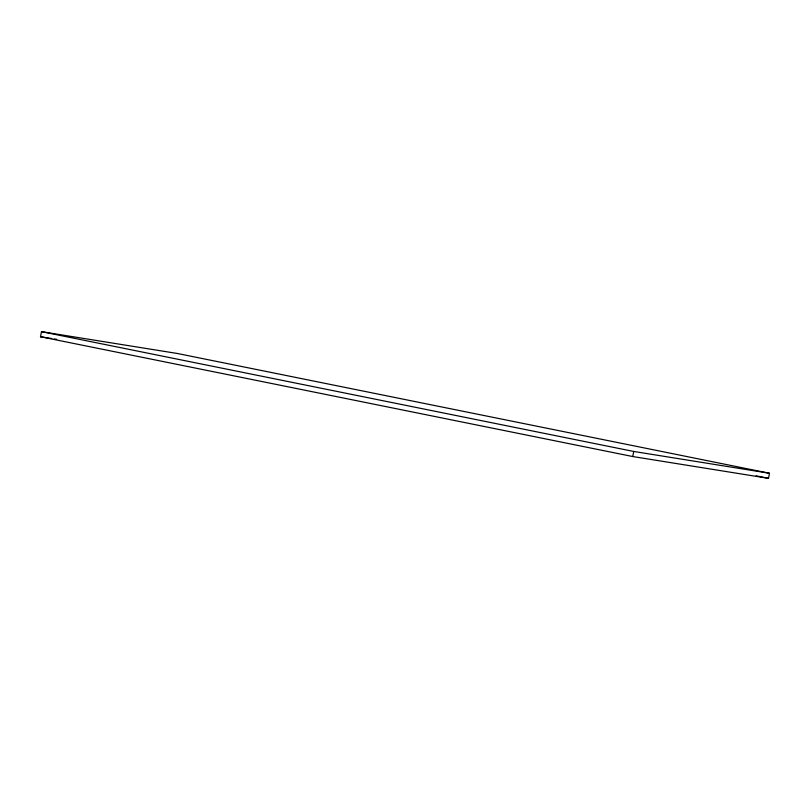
<?xml version="1.0" encoding="UTF-8"?>
<svg xmlns="http://www.w3.org/2000/svg" width="810" height="810" viewBox="0 0 810 810"><rect width="100%" height="100%" fill="white"/><g stroke="black" fill="none" stroke-linecap="round" stroke-linejoin="round"><path stroke-width="1.21" d="M40.5 336.737L41.502 331.665L177.258 353.464L769.5 473.263L768.498 478.335L632.742 456.536L40.5 336.737L51.708 338.539M632.742 456.536L633.754 451.464L769.5 473.263M54.199 338.934L56.69 339.339M756.105 475.824L768.498 478.335M41.502 331.665L633.754 451.464"/></g></svg>
